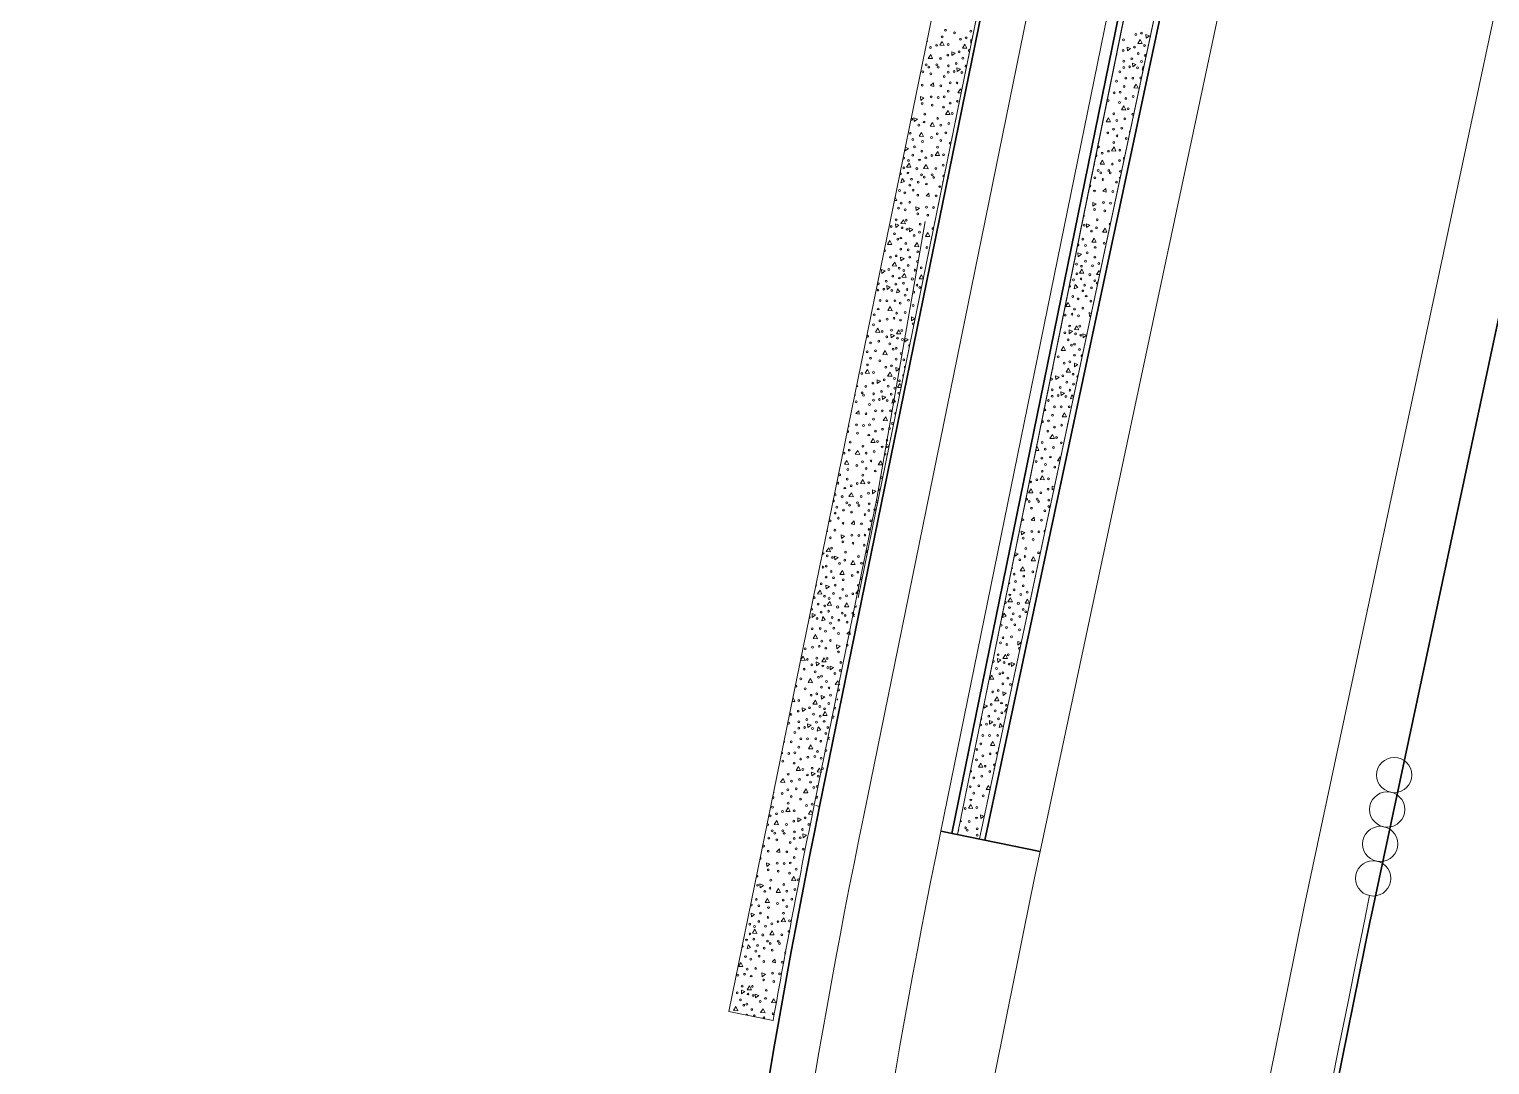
# Model space of a CAD drawing. Extents: x 2536801 to 2538856, y 7112140 to 7131569.
# Drawn here: x 2538208.4 to 2538468.1, y 7130011.7 to 7130195.8 of the extents above; entities that cross this region are included whole.
import ezdxf

# ---------------------------------------------------------------- set-up
doc = ezdxf.new("R2010")
doc.units = 0
doc.header["$LTSCALE"] = 100
doc.header["$MEASUREMENT"] = 0
for name, color, linetype, lineweight in [('D_BOC_RMP', 1, 'Continuous', 13), ('D_CTB_1', 2, 'Continuous', 0), ('D_EOS_ML', 7, 'Continuous', 30), ('D_EOS_RMP', 1, 'Continuous', 30), ('D_EOT_ML', 7, 'Continuous', 13), ('D_EOT_RMP', 1, 'Continuous', 13), ('D_FOC_RMP', 1, 'Continuous', 30), ('D_MBGF', 20, 'Continuous', 0), ('D_RIPRAP_1', 7, 'Continuous', 0)]:
    doc.layers.add(name, color=color, linetype=linetype, lineweight=lineweight)
doc.linetypes.add('mbgf', pattern='A,1,-0.5,[46,dgnlstyle-BGELINES.shx,S=0.008,R=0,X=0,Y=0],-0.5,1', length=3)

msp = doc.modelspace()

# ---------------------------------------------------------------- linework, layer by layer
at = {"layer": 'D_BOC_RMP', "lineweight": 0}
for p, q in [((2538355.85, 7130094.73), (2538410.68, 7130363.52)), ((2538348.97, 7130057.69), (2538348.32, 7130057.82))]:
    msp.add_line(p, q, dxfattribs=at)
at = {"layer": 'D_CTB_1', "linetype": 'Continuous', "lineweight": 0, "ltscale": 0.025}
for p, q in [((2538377.38, 7130051.89), (2538450.27, 7130394.18)), ((2538373.46, 7130052.69), (2538432.74, 7130343.24)), ((2538347.99, 7130057.89), (2538355.52, 7130094.8)), ((2538446.77, 7130041.82), (2538445.97, 7130037.9))]:
    msp.add_line(p, q, dxfattribs=at)
at = {"layer": 'D_CTB_1', "linetype": 'Continuous', "lineweight": 13}
for centre in [(2538451.14, 7130063.25), (2538449.89, 7130057.13), (2538448.65, 7130051.01), (2538447.4, 7130044.88)]:
    msp.add_circle(centre, 3.13, dxfattribs=at)
at = {"layer": 'D_CTB_1', "linetype": 'Continuous', "lineweight": 0, "ltscale": 0.025, "extrusion": (0, 0, -1)}
msp.add_arc((-2549729.58, 7127736.07), 11516, 6.670132, 11.529987, dxfattribs=at)
at = {"layer": 'D_EOS_ML'}
for p, q in [((2538378.36, 7130051.69), (2538451.27, 7130394.06)), ((2538446.93, 7130037.6), (2538519.84, 7130379.98))]:
    msp.add_line(p, q, dxfattribs=at)
at = {"layer": 'D_EOS_ML', "extrusion": (0, 0, -1)}
msp.add_arc((-2549729.58, 7127736.07), 11515, 1.824925, 11.529987, dxfattribs=at)
at = {"layer": 'D_EOS_RMP'}
for p, q in [((2538372.49, 7130052.89), (2538431.76, 7130343.44)), ((2538388.16, 7130049.69), (2538370.53, 7130053.29))]:
    msp.add_line(p, q, dxfattribs=at)
for start, end in [(168.47022, 173.79865), (168.47001, 168.47022)]:
    msp.add_arc((2539826.54, 7129756.27), 1508, start, end, dxfattribs=at)
at = {"layer": 'D_EOT_ML'}
for p, q in [((2538388.16, 7130049.69), (2538461.05, 7130391.98)), ((2538435.19, 7130040.1), (2538508.08, 7130382.38))]:
    msp.add_line(p, q, dxfattribs=at)
at = {"layer": 'D_EOT_ML', "extrusion": (0, 0, -1)}
for radius, start in [(11575, 10.010612), (11527, 1.824925)]:
    msp.add_arc((-2549729.58, 7127736.07), radius, start, 11.529987, dxfattribs=at)
at = {"layer": 'D_EOT_RMP'}
for p, q in [((2538356.81, 7130056.09), (2538419.17, 7130361.79)), ((2538370.53, 7130053.29), (2538429.8, 7130343.84))]:
    msp.add_line(p, q, dxfattribs=at)
for radius in [1500, 1486]:
    msp.add_arc((2539826.54, 7129756.27), radius, 168.47001, 173.79865, dxfattribs=at)
at = {"layer": 'D_FOC_RMP'}
msp.add_line((2538348.97, 7130057.69), (2538411.33, 7130363.39), dxfattribs=at)
at = {"layer": 'D_MBGF', "linetype": 'mbgf', "lineweight": 13, "ltscale": 0.025}
for p, q in [((2538359.12, 7130112.44), (2538367.76, 7130161.68)), ((2538355.52, 7130094.8), (2538359.12, 7130112.44))]:
    msp.add_line(p, q, dxfattribs=at)
at = {"layer": 'D_RIPRAP_1', "color": 7, "linetype": 'Continuous', "lineweight": 0}
for p, q in [((2538368.71, 7130185.81), (2538369.23, 7130186.31)), ((2538369.29, 7130185.68), (2538368.71, 7130185.81)), ((2538369.23, 7130186.31), (2538369.29, 7130185.68)), ((2538367.9, 7130166.23), (2538368.42, 7130166.72)), ((2538368.48, 7130166.1), (2538367.9, 7130166.23)), ((2538368.42, 7130166.72), (2538368.48, 7130166.1)), ((2538399.33, 7130167.02), (2538399.84, 7130167.52)), ((2538399.91, 7130166.89), (2538399.33, 7130167.02)), ((2538399.84, 7130167.52), (2538399.91, 7130166.89)), ((2538355.43, 7130127.51), (2538355.94, 7130128)), ((2538356.01, 7130127.38), (2538355.43, 7130127.51)), ((2538355.94, 7130128), (2538356.01, 7130127.38)), ((2538386.61, 7130108.59), (2538387.12, 7130109.09)), ((2538387.19, 7130108.46), (2538386.61, 7130108.59)), ((2538387.12, 7130109.09), (2538387.19, 7130108.46)), ((2538354.61, 7130107.92), (2538355.13, 7130108.42)), ((2538355.19, 7130107.79), (2538354.61, 7130107.92)), ((2538355.13, 7130108.42), (2538355.19, 7130107.79)), ((2538353.8, 7130088.34), (2538354.32, 7130088.83)), ((2538354.38, 7130088.21), (2538353.8, 7130088.34)), ((2538354.32, 7130088.83), (2538354.38, 7130088.21)), ((2538342.72, 7130069.07), (2538342.62, 7130069.09)), ((2538342.69, 7130069.41), (2538342.72, 7130069.07)), ((2538341.33, 7130049.62), (2538341.85, 7130050.11)), ((2538341.91, 7130049.49), (2538341.33, 7130049.62)), ((2538341.85, 7130050.11), (2538341.91, 7130049.49)), ((2538340.52, 7130030.03), (2538341.03, 7130030.53)), ((2538341.1, 7130029.9), (2538340.52, 7130030.03)), ((2538341.03, 7130030.53), (2538341.1, 7130029.9))]:
    msp.add_line(p, q, dxfattribs=at)
at = {"layer": 'D_RIPRAP_1', "color": 7, "lineweight": 0, "flags": 128}
for points in [[(2538432.74, 7130343.24), (2538373.46, 7130052.69), (2538377.38, 7130051.89), (2538450.27, 7130394.18), (2538442.48, 7130395.76)], [(2538355.85, 7130094.73), (2538410.68, 7130363.52), (2538405.13, 7130364.65), (2538405.13, 7130364.65), (2538400.26, 7130340.82), (2538380.28, 7130242.84), (2538379.62, 7130242.97), (2538378.16, 7130243.27), (2538332.85, 7130021.2), (2538340.69, 7130019.6)]]:
    msp.add_lwpolyline(points, dxfattribs=at)
at = {"layer": 'D_RIPRAP_1', "color": 7, "linetype": 'Continuous', "lineweight": 0, "flags": 128}
for points in [[(2538407.04, 7130194.23), (2538407, 7130194.9), (2538407.62, 7130194.66)], [(2538371.12, 7130192.95), (2538370.34, 7130192.98), (2538370.78, 7130193.67)], [(2538372.5, 7130191.15), (2538372.46, 7130191.82), (2538373.08, 7130191.58)], [(2538375.13, 7130192.44), (2538374.35, 7130192.47), (2538374.79, 7130193.17)], [(2538403.69, 7130191.98), (2538403.65, 7130192.65), (2538404.26, 7130192.42)], [(2538406.31, 7130193.3), (2538405.53, 7130193.32), (2538405.96, 7130194.02)], [(2538369.06, 7130190.62), (2538368.29, 7130190.65), (2538368.73, 7130191.34)], [(2538404.65, 7130189.15), (2538404.6, 7130189.82), (2538405.22, 7130189.58)], [(2538373.43, 7130188.31), (2538373.39, 7130188.98), (2538374.01, 7130188.73)], [(2538366.94, 7130183.19), (2538366.9, 7130183.86), (2538367.52, 7130183.61)], [(2538405.59, 7130185.37), (2538404.82, 7130185.39), (2538405.25, 7130186.09)], [(2538372.14, 7130180.66), (2538371.36, 7130180.69), (2538371.8, 7130181.39)], [(2538403.43, 7130181.49), (2538402.65, 7130181.52), (2538403.08, 7130182.22)], [(2538365.77, 7130179.41), (2538365.73, 7130180.08), (2538366.35, 7130179.84)], [(2538369.38, 7130178.55), (2538368.61, 7130178.58), (2538369.05, 7130179.27)], [(2538400.7, 7130179.35), (2538399.92, 7130179.38), (2538400.35, 7130180.07)], [(2538367.45, 7130176.77), (2538366.68, 7130176.8), (2538367.11, 7130177.5)], [(2538370.3, 7130173.36), (2538369.53, 7130173.39), (2538369.97, 7130174.09)], [(2538401.67, 7130174.17), (2538400.89, 7130174.2), (2538401.32, 7130174.9)], [(2538365.2, 7130171.3), (2538364.43, 7130171.33), (2538364.87, 7130172.02)], [(2538368.25, 7130171.03), (2538367.47, 7130171.07), (2538367.91, 7130171.76)], [(2538399.64, 7130171.83), (2538398.86, 7130171.85), (2538399.29, 7130172.55)], [(2538364.07, 7130168.76), (2538363.44, 7130168.55), (2538363.64, 7130169.3)], [(2538366.13, 7130163.6), (2538366.09, 7130164.27), (2538366.71, 7130164.03)], [(2538397.58, 7130164.37), (2538397.54, 7130165.04), (2538398.16, 7130164.81)], [(2538362.5, 7130160.57), (2538362.46, 7130161.24), (2538363.08, 7130161)], [(2538364.22, 7130161.25), (2538363.44, 7130161.28), (2538363.88, 7130161.97)], [(2538364.96, 7130159.83), (2538364.92, 7130160.5), (2538365.54, 7130160.25)], [(2538396.45, 7130160.59), (2538396.41, 7130161.26), (2538397.03, 7130161.02)], [(2538400.07, 7130159.76), (2538399.29, 7130159.78), (2538399.73, 7130160.48)], [(2538361.8, 7130157.56), (2538361.02, 7130157.59), (2538361.46, 7130158.28)], [(2538366.64, 7130157.18), (2538365.86, 7130157.22), (2538366.3, 7130157.91)], [(2538368.57, 7130158.96), (2538367.79, 7130158.99), (2538368.23, 7130159.69)], [(2538398.16, 7130157.96), (2538397.38, 7130157.99), (2538397.81, 7130158.69)], [(2538363.4, 7130154.64), (2538363.37, 7130155.31), (2538363.98, 7130155.07)], [(2538394.94, 7130155.39), (2538394.9, 7130156.06), (2538395.52, 7130155.82)], [(2538360.03, 7130152.43), (2538359.99, 7130153.1), (2538360.61, 7130152.86)], [(2538362.66, 7130153.72), (2538361.88, 7130153.75), (2538362.32, 7130154.45)], [(2538395.96, 7130152.47), (2538395.18, 7130152.49), (2538395.62, 7130153.19)], [(2538360.96, 7130149.59), (2538360.92, 7130150.26), (2538361.54, 7130150.01)], [(2538364.39, 7130151.71), (2538363.61, 7130151.74), (2538364.05, 7130152.44)], [(2538394.86, 7130149.92), (2538394.22, 7130149.71), (2538394.42, 7130150.46)], [(2538363.26, 7130149.18), (2538362.63, 7130148.97), (2538362.83, 7130149.71)], [(2538361.87, 7130145.8), (2538361.09, 7130145.83), (2538361.53, 7130146.52)], [(2538393.5, 7130146.53), (2538392.72, 7130146.56), (2538393.15, 7130147.25)], [(2538359.66, 7130141.94), (2538358.89, 7130141.97), (2538359.33, 7130142.67)], [(2538363.41, 7130141.66), (2538362.63, 7130141.7), (2538363.07, 7130142.39)], [(2538365.31, 7130144.02), (2538365.28, 7130144.69), (2538365.9, 7130144.44)], [(2538393.36, 7130141.71), (2538393.32, 7130142.38), (2538393.93, 7130142.15)], [(2538395.07, 7130142.41), (2538394.3, 7130142.44), (2538394.73, 7130143.13)], [(2538361.68, 7130140.98), (2538361.65, 7130141.65), (2538362.26, 7130141.41)], [(2538364.14, 7130140.24), (2538364.11, 7130140.91), (2538364.72, 7130140.67)], [(2538395.82, 7130141), (2538395.78, 7130141.67), (2538396.4, 7130141.43)], [(2538360.98, 7130137.97), (2538360.21, 7130138), (2538360.64, 7130138.7)], [(2538392.69, 7130138.7), (2538391.91, 7130138.72), (2538392.34, 7130139.42)], [(2538357.83, 7130134.64), (2538357.05, 7130134.67), (2538357.49, 7130135.37)], [(2538361.85, 7130134.14), (2538361.07, 7130134.17), (2538361.51, 7130134.86)], [(2538362.59, 7130135.06), (2538362.55, 7130135.73), (2538363.17, 7130135.49)], [(2538393.59, 7130134.87), (2538392.81, 7130134.89), (2538393.24, 7130135.59)], [(2538394.32, 7130135.8), (2538394.28, 7130136.47), (2538394.9, 7130136.23)], [(2538359.21, 7130132.84), (2538359.18, 7130133.51), (2538359.79, 7130133.27)], [(2538390.97, 7130133.55), (2538390.92, 7130134.22), (2538391.54, 7130133.98)], [(2538360.14, 7130130), (2538360.11, 7130130.67), (2538360.72, 7130130.43)], [(2538362.45, 7130129.59), (2538361.81, 7130129.38), (2538362.02, 7130130.13)], [(2538391.92, 7130130.72), (2538391.88, 7130131.39), (2538392.5, 7130131.15)], [(2538361.06, 7130126.21), (2538360.28, 7130126.25), (2538360.72, 7130126.94)], [(2538392.87, 7130126.94), (2538392.09, 7130126.96), (2538392.53, 7130127.66)], [(2538358.85, 7130122.36), (2538358.07, 7130122.39), (2538358.51, 7130123.08)], [(2538390.71, 7130123.06), (2538389.93, 7130123.09), (2538390.36, 7130123.79)], [(2538354.17, 7130118.46), (2538353.39, 7130118.5), (2538353.83, 7130119.19)], [(2538356.1, 7130120.24), (2538355.32, 7130120.27), (2538355.76, 7130120.97)], [(2538360.17, 7130118.39), (2538359.39, 7130118.42), (2538359.83, 7130119.11)], [(2538388.94, 7130115.74), (2538388.17, 7130115.77), (2538388.6, 7130116.47)], [(2538357.02, 7130115.05), (2538356.24, 7130115.09), (2538356.68, 7130115.78)], [(2538358.4, 7130113.26), (2538358.36, 7130113.93), (2538358.98, 7130113.69)], [(2538386.91, 7130113.4), (2538386.14, 7130113.42), (2538386.57, 7130114.12)], [(2538354.97, 7130112.73), (2538354.19, 7130112.76), (2538354.63, 7130113.45)], [(2538352.84, 7130105.3), (2538352.81, 7130105.97), (2538353.42, 7130105.72)], [(2538384.86, 7130105.94), (2538384.82, 7130106.61), (2538385.44, 7130106.38)], [(2538350.93, 7130102.94), (2538350.16, 7130102.98), (2538350.6, 7130103.67)], [(2538351.67, 7130101.52), (2538351.63, 7130102.19), (2538352.25, 7130101.95)], [(2538355.29, 7130100.66), (2538354.51, 7130100.69), (2538354.95, 7130101.38)], [(2538387.35, 7130101.33), (2538386.57, 7130101.35), (2538387, 7130102.05)], [(2538353.35, 7130098.88), (2538352.58, 7130098.91), (2538353.02, 7130099.61)], [(2538385.44, 7130099.53), (2538384.66, 7130099.56), (2538385.09, 7130100.26)], [(2538349.37, 7130095.42), (2538348.6, 7130095.45), (2538349.04, 7130096.14)], [(2538350.12, 7130096.34), (2538350.08, 7130097.01), (2538350.7, 7130096.77)], [(2538351.11, 7130093.41), (2538350.33, 7130093.44), (2538350.77, 7130094.13)], [(2538354.15, 7130093.14), (2538353.38, 7130093.18), (2538353.82, 7130093.87)], [(2538383.24, 7130094.04), (2538382.46, 7130094.06), (2538382.89, 7130094.76)], [(2538386.29, 7130093.8), (2538385.51, 7130093.83), (2538385.94, 7130094.53)], [(2538347.67, 7130091.28), (2538347.63, 7130091.95), (2538348.25, 7130091.71)], [(2538349.98, 7130090.87), (2538349.34, 7130090.66), (2538349.55, 7130091.41)], [(2538382.13, 7130091.49), (2538381.5, 7130091.27), (2538381.7, 7130092.03)], [(2538348.58, 7130087.49), (2538347.81, 7130087.53), (2538348.24, 7130088.22)], [(2538352.03, 7130085.71), (2538351.99, 7130086.38), (2538352.61, 7130086.14)], [(2538384.24, 7130086.35), (2538384.19, 7130087.02), (2538384.81, 7130086.79)], [(2538346.38, 7130083.64), (2538345.6, 7130083.67), (2538346.04, 7130084.36)], [(2538348.4, 7130082.68), (2538348.36, 7130083.35), (2538348.98, 7130083.11)], [(2538350.12, 7130083.36), (2538349.34, 7130083.39), (2538349.78, 7130084.08)], [(2538350.86, 7130081.94), (2538350.82, 7130082.61), (2538351.44, 7130082.36)], [(2538380.64, 7130083.28), (2538380.59, 7130083.95), (2538381.21, 7130083.72)], [(2538382.35, 7130083.98), (2538381.57, 7130084), (2538382.01, 7130084.7)], [(2538383.1, 7130082.57), (2538383.06, 7130083.24), (2538383.68, 7130083)], [(2538347.7, 7130079.67), (2538346.92, 7130079.7), (2538347.36, 7130080.39)], [(2538352.54, 7130079.29), (2538351.76, 7130079.33), (2538352.2, 7130080.02)], [(2538379.96, 7130080.27), (2538379.19, 7130080.29), (2538379.62, 7130080.99)], [(2538349.3, 7130076.75), (2538349.27, 7130077.42), (2538349.88, 7130077.18)], [(2538381.6, 7130077.37), (2538381.55, 7130078.04), (2538382.17, 7130077.8)], [(2538345.93, 7130074.54), (2538345.89, 7130075.21), (2538346.51, 7130074.97)], [(2538348.56, 7130075.83), (2538347.78, 7130075.86), (2538348.22, 7130076.56)], [(2538378.24, 7130075.12), (2538378.2, 7130075.79), (2538378.82, 7130075.55)], [(2538380.86, 7130076.44), (2538380.09, 7130076.46), (2538380.52, 7130077.16)], [(2538346.86, 7130071.69), (2538346.82, 7130072.37), (2538347.44, 7130072.12)], [(2538350.29, 7130073.82), (2538349.52, 7130073.85), (2538349.95, 7130074.55)], [(2538379.2, 7130072.29), (2538379.16, 7130072.96), (2538379.78, 7130072.72)], [(2538381.51, 7130071.9), (2538380.88, 7130071.68), (2538381.07, 7130072.43)], [(2538349.16, 7130071.29), (2538348.53, 7130071.08), (2538348.73, 7130071.82)], [(2538347.77, 7130067.91), (2538346.99, 7130067.94), (2538347.43, 7130068.63)], [(2538380.15, 7130068.51), (2538379.37, 7130068.53), (2538379.8, 7130069.23)], [(2538345.57, 7130064.05), (2538344.79, 7130064.08), (2538345.23, 7130064.78)], [(2538349.31, 7130063.77), (2538348.53, 7130063.8), (2538348.97, 7130064.5)], [(2538377.98, 7130064.63), (2538377.2, 7130064.66), (2538377.64, 7130065.35)], [(2538342.81, 7130061.94), (2538342.04, 7130061.97), (2538342.48, 7130062.66)], [(2538347.59, 7130063.09), (2538347.55, 7130063.76), (2538348.17, 7130063.52)], [(2538346.88, 7130060.08), (2538346.11, 7130060.11), (2538346.55, 7130060.81)], [(2538343.73, 7130056.75), (2538342.96, 7130056.78), (2538343.4, 7130057.48)], [(2538376.22, 7130057.31), (2538375.44, 7130057.34), (2538375.87, 7130058.04)], [(2538341.68, 7130054.42), (2538340.9, 7130054.46), (2538341.34, 7130055.15)], [(2538345.11, 7130054.95), (2538345.08, 7130055.62), (2538345.69, 7130055.38)], [(2538377.62, 7130055.53), (2538377.58, 7130056.2), (2538378.19, 7130055.96)], [(2538346.05, 7130052.11), (2538346.01, 7130052.78), (2538346.63, 7130052.54)], [(2538339.56, 7130046.99), (2538339.52, 7130047.66), (2538340.14, 7130047.42)], [(2538338.39, 7130043.22), (2538338.35, 7130043.89), (2538338.97, 7130043.64)], [(2538344.75, 7130044.47), (2538343.98, 7130044.5), (2538344.41, 7130045.19)], [(2538340.07, 7130040.57), (2538339.29, 7130040.61), (2538339.73, 7130041.3)], [(2538342, 7130042.35), (2538341.22, 7130042.38), (2538341.66, 7130043.08)], [(2538336.83, 7130038.03), (2538336.8, 7130038.7), (2538337.41, 7130038.46)], [(2538337.82, 7130035.1), (2538337.04, 7130035.13), (2538337.48, 7130035.83)], [(2538342.92, 7130037.16), (2538342.14, 7130037.2), (2538342.58, 7130037.89)], [(2538340.87, 7130034.84), (2538340.09, 7130034.87), (2538340.53, 7130035.56)], [(2538336.69, 7130032.57), (2538336.06, 7130032.36), (2538336.26, 7130033.1)], [(2538335.3, 7130029.19), (2538334.52, 7130029.22), (2538334.96, 7130029.91)], [(2538338.74, 7130027.41), (2538338.71, 7130028.08), (2538339.32, 7130027.83)], [(2538336.84, 7130025.05), (2538336.06, 7130025.08), (2538336.5, 7130025.78)], [(2538335.11, 7130024.37), (2538335.08, 7130025.04), (2538335.69, 7130024.8)], [(2538337.57, 7130023.63), (2538337.54, 7130024.3), (2538338.15, 7130024.06)], [(2538341.19, 7130022.77), (2538340.41, 7130022.8), (2538340.85, 7130023.49)], [(2538334.41, 7130021.36), (2538333.63, 7130021.39), (2538334.07, 7130022.09)], [(2538339.26, 7130020.99), (2538338.48, 7130021.02), (2538338.92, 7130021.72)]]:
    msp.add_lwpolyline(points, close=True, dxfattribs=at)
for points in [[(2538375.98, 7130193.44), (2538375.87, 7130193.36), (2538375.84, 7130194.03), (2538376.08, 7130193.94)], [(2538402.26, 7130193.83), (2538402.29, 7130193.76), (2538402.24, 7130193.77)], [(2538406.5, 7130188.6), (2538406.32, 7130188.54), (2538406.52, 7130189.29), (2538406.62, 7130189.18)], [(2538374.16, 7130184.53), (2538373.56, 7130184.55), (2538374, 7130185.24), (2538374.22, 7130184.78)], [(2538404.14, 7130177.56), (2538404.01, 7130177.56), (2538404.22, 7130177.9)], [(2538364.21, 7130174.89), (2538364.8, 7130174.66), (2538364.21, 7130174.23), (2538364.18, 7130174.78)], [(2538371.65, 7130172.21), (2538371.65, 7130172.23), (2538371.66, 7130172.23)], [(2538403.06, 7130172.47), (2538403.02, 7130173.06), (2538403.17, 7130173)], [(2538362.39, 7130166), (2538362.68, 7130165.38), (2538362.27, 7130165.4)], [(2538398.75, 7130152.24), (2538398.23, 7130152.26), (2538398.67, 7130152.96), (2538398.83, 7130152.61)], [(2538367.42, 7130151.45), (2538366.66, 7130151.48), (2538367.1, 7130152.17), (2538367.42, 7130151.48)], [(2538397.2, 7130144.96), (2538396.96, 7130144.78), (2538396.92, 7130145.45), (2538397.28, 7130145.31)], [(2538355.6, 7130132.7), (2538355.78, 7130132.31), (2538355.52, 7130132.32)], [(2538363.47, 7130132.13), (2538362.8, 7130132.16), (2538363.24, 7130132.85), (2538363.51, 7130132.28)], [(2538394.63, 7130132.9), (2538394.56, 7130132.9), (2538394.67, 7130133.08)], [(2538394.08, 7130130.28), (2538393.6, 7130130.11), (2538393.8, 7130130.86), (2538394.12, 7130130.47)], [(2538354.1, 7130125.36), (2538354.24, 7130125.31), (2538354.07, 7130125.18)], [(2538361.36, 7130121.76), (2538360.87, 7130121.4), (2538360.83, 7130122.07), (2538361.38, 7130121.86)], [(2538387.48, 7130121.41), (2538387.63, 7130121.64), (2538387.97, 7130120.92), (2538387.39, 7130120.94)], [(2538391.7, 7130119.12), (2538391.28, 7130119.13), (2538391.72, 7130119.83), (2538391.81, 7130119.63)], [(2538390.65, 7130114.19), (2538390.34, 7130113.96), (2538390.3, 7130114.63), (2538390.71, 7130114.47)], [(2538351.68, 7130113.5), (2538351.92, 7130112.99), (2538351.58, 7130113)], [(2538357.49, 7130102.79), (2538357.26, 7130102.8), (2538357.6, 7130103.34)], [(2538349.5, 7130102.81), (2538349.79, 7130102.69), (2538349.42, 7130102.42)], [(2538383.69, 7130102.82), (2538384.3, 7130102.59), (2538383.73, 7130102.16), (2538383.69, 7130102.79)], [(2538356, 7130095.48), (2538355.43, 7130095.5), (2538355.87, 7130096.2), (2538356.06, 7130095.78)], [(2538382.6, 7130097.47), (2538382.8, 7130097.39), (2538382.55, 7130097.2)], [(2538380.71, 7130088.22), (2538380.77, 7130088.1), (2538380.69, 7130088.1)], [(2538344.24, 7130077), (2538344.55, 7130076.33), (2538344.11, 7130076.35)], [(2538382.19, 7130074.46), (2538381.84, 7130074.47), (2538382.27, 7130075.17), (2538382.32, 7130075.07)], [(2538379.98, 7130064.11), (2538379.97, 7130064.36), (2538380.03, 7130064.34)], [(2538340.83, 7130060.28), (2538340.88, 7130060.16), (2538340.8, 7130060.16)], [(2538379.25, 7130060.68), (2538378.56, 7130060.7), (2538378.99, 7130061.4), (2538379.28, 7130060.8)], [(2538347.66, 7130056.25), (2538346.97, 7130056.28), (2538347.41, 7130056.97), (2538347.68, 7130056.38)], [(2538374.01, 7130055.35), (2538374.19, 7130054.97), (2538373.93, 7130054.97)], [(2538337.64, 7130044.66), (2538337.65, 7130044.64), (2538337.64, 7130044.64)]]:
    msp.add_lwpolyline(points, dxfattribs=at)
at = {"layer": 'D_RIPRAP_1', "color": 7, "linetype": 'Continuous', "lineweight": 0}
for centre, radius in [((2538370.76, 7130194.46), 0.163), ((2538371.33, 7130195.65), 0.163), ((2538372.97, 7130195.19), 0.163), ((2538374.03, 7130194.04), 0.163), ((2538375.03, 7130194.29), 0.163), ((2538375.86, 7130195.48), 0.163), ((2538405.19, 7130194.89), 0.163), ((2538406.19, 7130195.15), 0.163), ((2538368.67, 7130192.58), 0.163), ((2538369.77, 7130192.97), 0.163), ((2538371.83, 7130193.12), 0.163), ((2538373.76, 7130191.83), 0.163), ((2538402.94, 7130192.07), 0.163), ((2538403, 7130193.95), 0.163), ((2538404.94, 7130192.67), 0.163), ((2538405.64, 7130191.53), 0.163), ((2538406.76, 7130192.92), 0.163), ((2538367.92, 7130189.52), 0.163), ((2538368.4, 7130189.11), 0.163), ((2538369.8, 7130189.52), 0.163), ((2538370.06, 7130189.08), 0.163), ((2538370.45, 7130190.65), 0.163), ((2538371.75, 7130191.24), 0.163), ((2538371.86, 7130189.34), 0.163), ((2538373.28, 7130189.75), 0.163), ((2538374.45, 7130190.68), 0.163), ((2538403.05, 7130189.02), 0.163), ((2538403.07, 7130190.16), 0.163), ((2538404.1, 7130189.16), 0.163), ((2538404.49, 7130190.6), 0.163), ((2538405.5, 7130188.98), 0.163), ((2538406.21, 7130190.11), 0.163), ((2538406.83, 7130191.19), 0.163), ((2538367.32, 7130188.25), 0.163), ((2538368.76, 7130187.9), 0.163), ((2538371.14, 7130187.44), 0.163), ((2538371.83, 7130188.19), 0.163), ((2538372.19, 7130186.32), 0.163), ((2538372.88, 7130188.32), 0.163), ((2538373.4, 7130186.29), 0.163), ((2538374.28, 7130188.13), 0.163), ((2538401.75, 7130186.59), 0.163), ((2538402.36, 7130188.26), 0.163), ((2538403.43, 7130187.16), 0.163), ((2538404.64, 7130187.13), 0.163), ((2538367.23, 7130185.89), 0.163), ((2538368.8, 7130183.8), 0.163), ((2538370.05, 7130183.71), 0.163), ((2538370.51, 7130185.78), 0.163), ((2538371.14, 7130183.81), 0.163), ((2538371.85, 7130184.82), 0.163), ((2538401.32, 7130184.52), 0.163), ((2538402.4, 7130184.63), 0.163), ((2538403.1, 7130185.64), 0.163), ((2538404.73, 7130183.87), 0.163), ((2538367.22, 7130182.61), 0.163), ((2538369, 7130182.34), 0.163), ((2538371.02, 7130182), 0.163), ((2538372.17, 7130182.71), 0.163), ((2538373.46, 7130183.02), 0.163), ((2538400.28, 7130183.14), 0.163), ((2538402.3, 7130182.82), 0.163), ((2538403.44, 7130183.54), 0.163), ((2538403.84, 7130181.67), 0.163), ((2538366.61, 7130178.77), 0.163), ((2538367.54, 7130179.34), 0.163), ((2538367.68, 7130180.76), 0.163), ((2538369.96, 7130179.99), 0.163), ((2538370.52, 7130178.78), 0.163), ((2538371.96, 7130179.09), 0.163), ((2538372.55, 7130180.84), 0.163), ((2538401.26, 7130180.8), 0.163), ((2538401.83, 7130179.6), 0.163), ((2538403.26, 7130179.92), 0.163), ((2538365.1, 7130177.34), 0.163), ((2538365.55, 7130176.22), 0.163), ((2538367.27, 7130175.87), 0.163), ((2538368.87, 7130176.6), 0.163), ((2538369.89, 7130177.23), 0.163), ((2538370.51, 7130176.06), 0.163), ((2538371.4, 7130177.4), 0.163), ((2538400.2, 7130177.4), 0.163), ((2538401.22, 7130178.04), 0.163), ((2538401.85, 7130176.88), 0.163), ((2538402.72, 7130178.22), 0.163), ((2538403.5, 7130176.43), 0.163), ((2538365.52, 7130173.44), 0.163), ((2538365.82, 7130174.92), 0.163), ((2538367.17, 7130174.15), 0.163), ((2538368.95, 7130173.38), 0.163), ((2538369.94, 7130174.87), 0.163), ((2538371.01, 7130173.53), 0.163), ((2538372.16, 7130175.6), 0.163), ((2538399.22, 7130173.78), 0.163), ((2538400.32, 7130174.18), 0.163), ((2538401.29, 7130175.68), 0.163), ((2538402.37, 7130174.35), 0.163), ((2538363.97, 7130171.2), 0.163), ((2538364.77, 7130172.52), 0.163), ((2538366.26, 7130171.03), 0.199), ((2538366.74, 7130172.59), 0.163), ((2538367.86, 7130173), 0.163), ((2538369.64, 7130171.06), 0.163), ((2538370.94, 7130171.66), 0.163), ((2538398.5, 7130170.72), 0.163), ((2538400.38, 7130170.74), 0.163), ((2538401.02, 7130171.87), 0.163), ((2538402.31, 7130172.48), 0.163), ((2538364.68, 7130170.28), 0.163), ((2538365, 7130168.14), 0.163), ((2538365.32, 7130169.16), 0.163), ((2538366.51, 7130168.66), 0.163), ((2538367.11, 7130169.94), 0.163), ((2538367.58, 7130169.53), 0.163), ((2538367.95, 7130168.32), 0.163), ((2538368.99, 7130169.94), 0.163), ((2538369.25, 7130169.5), 0.163), ((2538397.92, 7130169.44), 0.163), ((2538398.98, 7130170.32), 0.163), ((2538399.36, 7130169.11), 0.163), ((2538400.65, 7130170.3), 0.163), ((2538401.74, 7130168.67), 0.163), ((2538402.45, 7130170.57), 0.163), ((2538363.18, 7130167.17), 0.163), ((2538364.12, 7130166.73), 0.163), ((2538365.59, 7130167.23), 0.163), ((2538366.41, 7130166.31), 0.163), ((2538369.69, 7130166.2), 0.163), ((2538370.32, 7130167.85), 0.163), ((2538397.84, 7130167.08), 0.163), ((2538401.12, 7130167), 0.163), ((2538363.02, 7130164.03), 0.163), ((2538363.48, 7130164.93), 0.163), ((2538364.17, 7130163.72), 0.163), ((2538364.98, 7130165.07), 0.163), ((2538366.41, 7130163.03), 0.163), ((2538367.99, 7130164.21), 0.163), ((2538369.24, 7130164.12), 0.163), ((2538397.87, 7130163.8), 0.163), ((2538399.44, 7130165.01), 0.163), ((2538399.66, 7130163.55), 0.163), ((2538400.69, 7130164.92), 0.163), ((2538361.71, 7130160.74), 0.163), ((2538362.57, 7130161.93), 0.163), ((2538363.63, 7130160.53), 0.163), ((2538364.39, 7130161.88), 0.163), ((2538366.87, 7130161.17), 0.163), ((2538368.19, 7130162.76), 0.163), ((2538396.01, 7130161.01), 0.163), ((2538398.22, 7130160.53), 0.163), ((2538398.35, 7130161.95), 0.163), ((2538362.26, 7130159.48), 0.163), ((2538362.86, 7130158.52), 0.163), ((2538363.42, 7130158.72), 0.163), ((2538364.29, 7130157.76), 0.163), ((2538364.52, 7130160.26), 0.163), ((2538365.79, 7130159.19), 0.163), ((2538366.72, 7130159.75), 0.163), ((2538395.8, 7130158.51), 0.163), ((2538397.29, 7130159.96), 0.163), ((2538399.58, 7130157.81), 0.163), ((2538361.55, 7130155.32), 0.163), ((2538362.56, 7130155.57), 0.163), ((2538363.39, 7130156.76), 0.163), ((2538364.74, 7130156.63), 0.163), ((2538365.01, 7130155.33), 0.163), ((2538366.45, 7130156.29), 0.163), ((2538368.06, 7130157.02), 0.163), ((2538396.26, 7130157.39), 0.163), ((2538396.54, 7130156.09), 0.163), ((2538397.9, 7130155.34), 0.163), ((2538397.98, 7130157.06), 0.163), ((2538361.29, 7130153.11), 0.163), ((2538363.11, 7130153.34), 0.163), ((2538363.96, 7130152.93), 0.163), ((2538364.71, 7130153.85), 0.163), ((2538365.93, 7130153), 0.163), ((2538366.36, 7130154.56), 0.163), ((2538367.05, 7130153.41), 0.163), ((2538394.66, 7130154.08), 0.163), ((2538395.52, 7130153.69), 0.163), ((2538396.26, 7130154.61), 0.163), ((2538397.48, 7130153.78), 0.163), ((2538398.6, 7130154.19), 0.163), ((2538360.81, 7130151.03), 0.163), ((2538361.97, 7130151.96), 0.163), ((2538362.53, 7130150.54), 0.163), ((2538363.16, 7130151.61), 0.163), ((2538363.87, 7130150.69), 0.163), ((2538365.45, 7130151.45), 0.199), ((2538366.29, 7130150.35), 0.163), ((2538366.77, 7130149.94), 0.163), ((2538394.11, 7130151.28), 0.163), ((2538394.73, 7130152.36), 0.163), ((2538395.45, 7130151.44), 0.163), ((2538396.1, 7130150.34), 0.163), ((2538397.02, 7130152.21), 0.199), ((2538397.88, 7130151.13), 0.163), ((2538359.35, 7130149.47), 0.163), ((2538359.72, 7130147.6), 0.163), ((2538360.41, 7130149.6), 0.163), ((2538360.93, 7130147.57), 0.163), ((2538361.8, 7130149.41), 0.163), ((2538362.37, 7130147.58), 0.163), ((2538364.19, 7130148.55), 0.163), ((2538364.51, 7130149.58), 0.163), ((2538364.77, 7130147.65), 0.163), ((2538365.7, 7130149.08), 0.163), ((2538393.98, 7130148.32), 0.163), ((2538394.92, 7130147.89), 0.163), ((2538395.79, 7130149.31), 0.163), ((2538396.38, 7130148.41), 0.163), ((2538397.22, 7130147.49), 0.163), ((2538397.3, 7130149.85), 0.163), ((2538358.66, 7130145.09), 0.163), ((2538359.38, 7130146.1), 0.163), ((2538362.67, 7130145.35), 0.163), ((2538363.31, 7130147.14), 0.163), ((2538364.17, 7130145.49), 0.163), ((2538365.6, 7130146.72), 0.163), ((2538392.63, 7130145.03), 0.163), ((2538393.85, 7130145.18), 0.163), ((2538394.3, 7130146.09), 0.163), ((2538395, 7130144.89), 0.163), ((2538395.8, 7130146.24), 0.163), ((2538358.55, 7130143.28), 0.163), ((2538359.7, 7130143.99), 0.163), ((2538360.08, 7130142.12), 0.163), ((2538360.99, 7130144.3), 0.163), ((2538361.76, 7130142.35), 0.163), ((2538362.2, 7130144.45), 0.163), ((2538363.36, 7130144.14), 0.163), ((2538363.58, 7130142.29), 0.163), ((2538365.6, 7130143.44), 0.163), ((2538393.42, 7130143.08), 0.163), ((2538395.24, 7130143.04), 0.163), ((2538358.04, 7130140.06), 0.163), ((2538359.48, 7130140.37), 0.163), ((2538360.9, 7130141.15), 0.163), ((2538361.45, 7130139.9), 0.163), ((2538362.81, 7130140.94), 0.163), ((2538363.71, 7130140.67), 0.163), ((2538392.57, 7130141.88), 0.163), ((2538393.14, 7130140.63), 0.163), ((2538393.74, 7130139.67), 0.163), ((2538394.3, 7130139.87), 0.163), ((2538394.49, 7130141.69), 0.163), ((2538395.39, 7130141.42), 0.163), ((2538357.42, 7130138.51), 0.163), ((2538358.04, 7130137.34), 0.163), ((2538358.92, 7130138.68), 0.163), ((2538362.05, 7130138.94), 0.163), ((2538362.58, 7130137.17), 0.163), ((2538362.61, 7130139.13), 0.163), ((2538363.48, 7130138.17), 0.163), ((2538363.92, 7130137.05), 0.163), ((2538391.4, 7130137.6), 0.163), ((2538394.29, 7130137.91), 0.163), ((2538395.18, 7130138.92), 0.163), ((2538356.48, 7130134.66), 0.163), ((2538357.47, 7130136.15), 0.163), ((2538358.54, 7130134.81), 0.163), ((2538359.68, 7130136.88), 0.163), ((2538360.74, 7130135.74), 0.163), ((2538361.74, 7130135.98), 0.163), ((2538392.46, 7130136.46), 0.163), ((2538393.47, 7130136.71), 0.163), ((2538394.04, 7130134.49), 0.163), ((2538357.16, 7130132.34), 0.163), ((2538358.46, 7130132.94), 0.163), ((2538360.47, 7130133.52), 0.163), ((2538361.16, 7130132.37), 0.163), ((2538362.29, 7130133.75), 0.163), ((2538362.35, 7130132.03), 0.163), ((2538363.15, 7130133.35), 0.163), ((2538390.22, 7130133.64), 0.163), ((2538390.35, 7130131.73), 0.163), ((2538391.77, 7130132.16), 0.163), ((2538392.22, 7130134.24), 0.163), ((2538392.92, 7130133.1), 0.163), ((2538394.11, 7130132.76), 0.163), ((2538355.47, 7130129.6), 0.163), ((2538356.52, 7130131.22), 0.163), ((2538356.77, 7130130.78), 0.163), ((2538357.85, 7130129.13), 0.163), ((2538358.54, 7130129.88), 0.163), ((2538358.58, 7130131.03), 0.163), ((2538359.59, 7130130.01), 0.163), ((2538360, 7130131.45), 0.163), ((2538360.99, 7130129.82), 0.163), ((2538361.71, 7130130.95), 0.163), ((2538363.05, 7130131.11), 0.163), ((2538389.64, 7130129.83), 0.163), ((2538390.32, 7130130.59), 0.163), ((2538391.37, 7130130.72), 0.163), ((2538392.77, 7130130.55), 0.163), ((2538393.49, 7130131.68), 0.163), ((2538357.22, 7130127.48), 0.163), ((2538358.56, 7130126.51), 0.163), ((2538358.91, 7130128.02), 0.163), ((2538360.12, 7130127.98), 0.163), ((2538361.56, 7130128), 0.163), ((2538390.38, 7130127.21), 0.163), ((2538390.71, 7130128.72), 0.163), ((2538391.92, 7130128.7), 0.163), ((2538393.36, 7130128.73), 0.163), ((2538355.52, 7130125.49), 0.163), ((2538355.72, 7130124.04), 0.163), ((2538356.77, 7130125.4), 0.163), ((2538357.85, 7130125.51), 0.163), ((2538358.89, 7130124.4), 0.163), ((2538360.17, 7130124.72), 0.163), ((2538361.39, 7130124.86), 0.163), ((2538361.86, 7130125.76), 0.163), ((2538389.57, 7130124.39), 0.163), ((2538389.67, 7130126.2), 0.163), ((2538390.72, 7130125.11), 0.163), ((2538392.01, 7130125.44), 0.163), ((2538354.4, 7130122.45), 0.163), ((2538356.68, 7130121.69), 0.163), ((2538357.73, 7130123.7), 0.163), ((2538359.26, 7130122.53), 0.163), ((2538360.09, 7130121.57), 0.163), ((2538360.95, 7130122.76), 0.163), ((2538388.54, 7130122.37), 0.163), ((2538390.54, 7130121.49), 0.163), ((2538391.11, 7130123.24), 0.163), ((2538391.95, 7130122.29), 0.163), ((2538353.32, 7130120.47), 0.163), ((2538354.25, 7130121.03), 0.163), ((2538356.61, 7130118.93), 0.163), ((2538357.23, 7130120.48), 0.163), ((2538358.11, 7130119.09), 0.163), ((2538358.67, 7130120.78), 0.163), ((2538360.64, 7130120.31), 0.163), ((2538387.48, 7130118.97), 0.163), ((2538388.49, 7130119.61), 0.163), ((2538389.1, 7130121.17), 0.163), ((2538390, 7130119.79), 0.163), ((2538352.54, 7130116.61), 0.163), ((2538353.98, 7130117.57), 0.163), ((2538355.59, 7130118.3), 0.163), ((2538356.66, 7130116.57), 0.163), ((2538357.23, 7130117.76), 0.163), ((2538358.87, 7130117.3), 0.163), ((2538359.93, 7130116.15), 0.163), ((2538388.57, 7130117.25), 0.163), ((2538389.13, 7130118.45), 0.163), ((2538390.77, 7130118), 0.163), ((2538352.24, 7130115.13), 0.163), ((2538353.45, 7130114.28), 0.163), ((2538353.89, 7130115.84), 0.163), ((2538354.57, 7130114.69), 0.163), ((2538355.67, 7130115.08), 0.163), ((2538357.73, 7130115.23), 0.163), ((2538386.5, 7130115.35), 0.163), ((2538387.59, 7130115.75), 0.163), ((2538389.59, 7130114.05), 0.163), ((2538389.65, 7130115.92), 0.163), ((2538352.98, 7130112.73), 0.199), ((2538353.82, 7130111.63), 0.163), ((2538354.3, 7130111.22), 0.163), ((2538355.7, 7130111.63), 0.163), ((2538355.96, 7130111.19), 0.163), ((2538356.35, 7130112.76), 0.163), ((2538357.65, 7130113.35), 0.163), ((2538357.77, 7130111.45), 0.163), ((2538386.26, 7130111.89), 0.163), ((2538387.66, 7130112.31), 0.163), ((2538387.92, 7130111.87), 0.163), ((2538388.3, 7130113.44), 0.163), ((2538389.7, 7130110.99), 0.163), ((2538389.72, 7130112.14), 0.163), ((2538350.84, 7130108.42), 0.163), ((2538351.72, 7130109.83), 0.163), ((2538352.04, 7130110.86), 0.163), ((2538352.3, 7130108.93), 0.163), ((2538353.23, 7130110.36), 0.163), ((2538354.66, 7130110.01), 0.163), ((2538357.04, 7130109.55), 0.163), ((2538357.73, 7130110.3), 0.163), ((2538358.1, 7130108.43), 0.163), ((2538358.78, 7130110.43), 0.163), ((2538385.12, 7130108.65), 0.163), ((2538386.63, 7130110.68), 0.163), ((2538388.4, 7130108.57), 0.163), ((2538389.02, 7130110.24), 0.163), ((2538351.7, 7130106.77), 0.163), ((2538353.13, 7130108), 0.163), ((2538354.71, 7130105.91), 0.163), ((2538355.95, 7130105.82), 0.163), ((2538356.41, 7130107.89), 0.163), ((2538357.04, 7130105.92), 0.163), ((2538357.75, 7130106.93), 0.163), ((2538386.72, 7130106.57), 0.163), ((2538387.97, 7130106.49), 0.163), ((2538350.88, 7130105.42), 0.163), ((2538351.11, 7130103.57), 0.163), ((2538353.12, 7130104.72), 0.163), ((2538354.91, 7130104.45), 0.163), ((2538356.92, 7130104.11), 0.163), ((2538385.15, 7130105.37), 0.163), ((2538385.63, 7130103.52), 0.163), ((2538386.93, 7130105.12), 0.163), ((2538350.34, 7130102.22), 0.163), ((2538351.24, 7130101.95), 0.163), ((2538352.51, 7130100.88), 0.163), ((2538353.44, 7130101.45), 0.163), ((2538353.59, 7130102.87), 0.163), ((2538355.86, 7130102.1), 0.163), ((2538356.42, 7130100.89), 0.163), ((2538384.57, 7130101.53), 0.163), ((2538385.49, 7130102.1), 0.163), ((2538387.91, 7130102.78), 0.163), ((2538349.57, 7130100.22), 0.163), ((2538350.11, 7130098.45), 0.163), ((2538350.13, 7130100.41), 0.163), ((2538351, 7130099.45), 0.163), ((2538351.45, 7130098.33), 0.163), ((2538353.17, 7130097.98), 0.163), ((2538354.78, 7130098.71), 0.163), ((2538355.79, 7130099.34), 0.163), ((2538383.54, 7130098.96), 0.163), ((2538385.26, 7130098.63), 0.163), ((2538386.86, 7130099.38), 0.163), ((2538349.27, 7130097.26), 0.163), ((2538351.43, 7130095.55), 0.163), ((2538351.72, 7130097.02), 0.163), ((2538353.07, 7130096.26), 0.163), ((2538354.86, 7130095.49), 0.163), ((2538355.85, 7130096.98), 0.163), ((2538383.54, 7130096.18), 0.163), ((2538383.82, 7130097.66), 0.163), ((2538384.76, 7130095.35), 0.163), ((2538385.18, 7130096.91), 0.163), ((2538385.88, 7130095.76), 0.163), ((2538348.69, 7130093.65), 0.163), ((2538349.82, 7130095.03), 0.163), ((2538349.87, 7130093.31), 0.163), ((2538350.67, 7130094.63), 0.163), ((2538352.17, 7130093.14), 0.199), ((2538352.64, 7130094.7), 0.163), ((2538353.76, 7130095.1), 0.163), ((2538382.72, 7130093.01), 0.163), ((2538382.8, 7130095.26), 0.163), ((2538384.3, 7130093.78), 0.199), ((2538348.52, 7130091.1), 0.163), ((2538349.24, 7130092.23), 0.163), ((2538350.58, 7130092.39), 0.163), ((2538350.9, 7130090.25), 0.163), ((2538351.23, 7130091.27), 0.163), ((2538352.41, 7130090.77), 0.163), ((2538353.01, 7130092.05), 0.163), ((2538353.49, 7130091.64), 0.163), ((2538353.85, 7130090.43), 0.163), ((2538354.89, 7130092.05), 0.163), ((2538383.07, 7130090.88), 0.163), ((2538383.38, 7130091.91), 0.163), ((2538384.57, 7130091.42), 0.163), ((2538385.15, 7130092.7), 0.163), ((2538385.64, 7130092.29), 0.163), ((2538347.64, 7130089.26), 0.163), ((2538349.09, 7130089.28), 0.163), ((2538350.02, 7130088.84), 0.163), ((2538351.49, 7130089.34), 0.163), ((2538352.32, 7130088.42), 0.163), ((2538381.26, 7130089.89), 0.163), ((2538381.58, 7130087.66), 0.163), ((2538382.2, 7130089.46), 0.163), ((2538383.08, 7130087.81), 0.163), ((2538383.66, 7130089.98), 0.163), ((2538384.5, 7130089.06), 0.163), ((2538346.41, 7130085.68), 0.163), ((2538347.7, 7130086), 0.163), ((2538348.92, 7130086.14), 0.163), ((2538349.38, 7130087.04), 0.163), ((2538350.07, 7130085.83), 0.163), ((2538350.88, 7130087.18), 0.163), ((2538352.31, 7130085.14), 0.163), ((2538353.89, 7130086.32), 0.163), ((2538381.12, 7130086.75), 0.163), ((2538382.28, 7130086.46), 0.163), ((2538346.79, 7130083.81), 0.163), ((2538347.61, 7130082.85), 0.163), ((2538348.48, 7130084.04), 0.163), ((2538349.53, 7130082.64), 0.163), ((2538350.3, 7130083.99), 0.163), ((2538350.42, 7130082.37), 0.163), ((2538352.77, 7130083.28), 0.163), ((2538380.7, 7130084.65), 0.163), ((2538381.76, 7130083.26), 0.163), ((2538382.52, 7130084.61), 0.163), ((2538382.66, 7130082.99), 0.163), ((2538345.64, 7130080.37), 0.163), ((2538346.2, 7130082.06), 0.163), ((2538348.17, 7130081.59), 0.163), ((2538348.76, 7130080.63), 0.163), ((2538349.32, 7130080.82), 0.163), ((2538350.19, 7130079.87), 0.163), ((2538351.7, 7130081.3), 0.163), ((2538352.63, 7130081.86), 0.163), ((2538380.41, 7130082.2), 0.163), ((2538381.02, 7130081.24), 0.163), ((2538381.57, 7130081.44), 0.163), ((2538382.45, 7130080.49), 0.163), ((2538346.4, 7130078.58), 0.163), ((2538347.45, 7130077.43), 0.163), ((2538348.46, 7130077.68), 0.163), ((2538349.29, 7130078.87), 0.163), ((2538350.64, 7130078.74), 0.163), ((2538350.91, 7130077.44), 0.163), ((2538379.74, 7130078.03), 0.163), ((2538380.74, 7130078.28), 0.163), ((2538381.57, 7130079.48), 0.163), ((2538382.91, 7130079.37), 0.163), ((2538345.18, 7130074.63), 0.163), ((2538345.26, 7130076.51), 0.163), ((2538347.19, 7130075.22), 0.163), ((2538349.01, 7130075.45), 0.163), ((2538349.86, 7130075.04), 0.163), ((2538350.61, 7130075.96), 0.163), ((2538379.5, 7130075.81), 0.163), ((2538380.19, 7130074.67), 0.163), ((2538381.32, 7130076.06), 0.163), ((2538382.17, 7130075.66), 0.163), ((2538343.49, 7130072.47), 0.163), ((2538343.88, 7130074.04), 0.163), ((2538345.29, 7130072.73), 0.163), ((2538346.71, 7130073.14), 0.163), ((2538347.88, 7130074.07), 0.163), ((2538348.43, 7130072.65), 0.163), ((2538349.06, 7130073.72), 0.163), ((2538349.77, 7130072.8), 0.163), ((2538378.65, 7130072.29), 0.163), ((2538379.04, 7130073.73), 0.163), ((2538380.05, 7130072.12), 0.163), ((2538380.76, 7130073.25), 0.163), ((2538381.38, 7130074.33), 0.163), ((2538344.57, 7130070.83), 0.163), ((2538345.26, 7130071.58), 0.163), ((2538345.62, 7130069.71), 0.163), ((2538346.31, 7130071.71), 0.163), ((2538346.83, 7130069.68), 0.163), ((2538347.71, 7130071.52), 0.163), ((2538348.27, 7130069.69), 0.163), ((2538350.09, 7130070.66), 0.163), ((2538350.41, 7130071.69), 0.163), ((2538377.98, 7130070.29), 0.163), ((2538379.19, 7130070.27), 0.163), ((2538380.63, 7130070.3), 0.163), ((2538343.48, 7130067.09), 0.163), ((2538343.93, 7130069.17), 0.163), ((2538344.57, 7130067.2), 0.163), ((2538345.28, 7130068.21), 0.163), ((2538348.57, 7130067.46), 0.163), ((2538349.21, 7130069.25), 0.163), ((2538350.07, 7130067.6), 0.163), ((2538376.95, 7130067.77), 0.163), ((2538377.65, 7130068.78), 0.163), ((2538379.28, 7130067.01), 0.163), ((2538342.43, 7130065.73), 0.163), ((2538344.45, 7130065.39), 0.163), ((2538345.6, 7130066.1), 0.163), ((2538345.98, 7130064.23), 0.163), ((2538346.89, 7130066.41), 0.163), ((2538347.66, 7130064.46), 0.163), ((2538348.11, 7130066.55), 0.163), ((2538349.26, 7130066.25), 0.163), ((2538349.48, 7130064.4), 0.163), ((2538376.85, 7130065.96), 0.163), ((2538378, 7130066.68), 0.163), ((2538378.39, 7130064.81), 0.163), ((2538343.39, 7130063.38), 0.163), ((2538343.95, 7130062.17), 0.163), ((2538345.39, 7130062.48), 0.163), ((2538346.8, 7130063.26), 0.163), ((2538347.35, 7130062.01), 0.163), ((2538348.72, 7130063.05), 0.163), ((2538376.38, 7130062.74), 0.163), ((2538377.82, 7130063.06), 0.163), ((2538379.22, 7130063.86), 0.163), ((2538342.3, 7130059.99), 0.163), ((2538343.32, 7130060.62), 0.163), ((2538343.94, 7130059.45), 0.163), ((2538344.83, 7130060.79), 0.163), ((2538345.59, 7130058.99), 0.163), ((2538347.95, 7130061.05), 0.163), ((2538348.51, 7130061.24), 0.163), ((2538375.77, 7130061.18), 0.163), ((2538376.4, 7130060.02), 0.163), ((2538377.27, 7130061.36), 0.163), ((2538378.05, 7130059.57), 0.163), ((2538340.6, 7130057.54), 0.163), ((2538341.29, 7130056.38), 0.163), ((2538342.38, 7130056.77), 0.163), ((2538343.37, 7130058.26), 0.163), ((2538344.44, 7130056.92), 0.163), ((2538346.64, 7130057.85), 0.163), ((2538347.65, 7130058.09), 0.163), ((2538374.87, 7130057.32), 0.163), ((2538375.85, 7130058.82), 0.163), ((2538376.93, 7130057.49), 0.163), ((2538340.17, 7130055.98), 0.163), ((2538343.07, 7130054.45), 0.163), ((2538344.37, 7130055.05), 0.163), ((2538346.38, 7130055.63), 0.163), ((2538347.06, 7130054.48), 0.163), ((2538374.94, 7130053.88), 0.163), ((2538375.57, 7130055.01), 0.163), ((2538376.87, 7130055.62), 0.163), ((2538339.94, 7130052.05), 0.163), ((2538340.53, 7130053.33), 0.163), ((2538341.01, 7130052.92), 0.163), ((2538341.37, 7130051.71), 0.163), ((2538342.42, 7130053.33), 0.163), ((2538342.68, 7130052.89), 0.163), ((2538343.75, 7130051.24), 0.163), ((2538344.44, 7130051.99), 0.163), ((2538344.48, 7130053.14), 0.163), ((2538345.5, 7130052.12), 0.163), ((2538345.9, 7130053.56), 0.163), ((2538375.2, 7130053.44), 0.163), ((2538376.98, 7130052.56), 0.163), ((2538377, 7130053.71), 0.163), ((2538339.84, 7130049.7), 0.163), ((2538343.12, 7130049.58), 0.163), ((2538344.47, 7130048.62), 0.163), ((2538344.81, 7130050.13), 0.163), ((2538346.02, 7130050.09), 0.163), ((2538339.84, 7130046.42), 0.163), ((2538341.42, 7130047.6), 0.163), ((2538341.62, 7130046.15), 0.163), ((2538342.67, 7130047.51), 0.163), ((2538343.75, 7130047.62), 0.163), ((2538344.79, 7130046.51), 0.163), ((2538337.95, 7130043.65), 0.163), ((2538340.3, 7130044.56), 0.163), ((2538342.58, 7130043.8), 0.163), ((2538343.64, 7130045.81), 0.163), ((2538345.16, 7130044.64), 0.163), ((2538337.72, 7130041.15), 0.163), ((2538339.22, 7130042.58), 0.163), ((2538340.15, 7130043.14), 0.163), ((2538342.51, 7130041.03), 0.163), ((2538343.13, 7130042.59), 0.163), ((2538344.01, 7130041.2), 0.163), ((2538344.57, 7130042.89), 0.163), ((2538338.17, 7130040.02), 0.163), ((2538338.44, 7130038.72), 0.163), ((2538339.88, 7130039.68), 0.163), ((2538341.49, 7130040.41), 0.163), ((2538342.56, 7130038.68), 0.163), ((2538343.13, 7130039.87), 0.163), ((2538336.54, 7130036.73), 0.163), ((2538337.39, 7130036.32), 0.163), ((2538338.14, 7130037.24), 0.163), ((2538339.36, 7130036.39), 0.163), ((2538339.79, 7130037.95), 0.163), ((2538340.48, 7130036.8), 0.163), ((2538341.57, 7130037.19), 0.163), ((2538343.63, 7130037.34), 0.163), ((2538335.96, 7130033.93), 0.163), ((2538336.59, 7130035), 0.163), ((2538337.3, 7130034.08), 0.163), ((2538338.88, 7130034.84), 0.199), ((2538339.72, 7130033.74), 0.163), ((2538340.2, 7130033.33), 0.163), ((2538341.61, 7130033.74), 0.163), ((2538341.86, 7130033.3), 0.163), ((2538342.25, 7130034.87), 0.163), ((2538335.8, 7130030.97), 0.163), ((2538336.74, 7130030.53), 0.163), ((2538337.62, 7130031.94), 0.163), ((2538337.94, 7130032.97), 0.163), ((2538338.2, 7130031.03), 0.163), ((2538339.13, 7130032.47), 0.163), ((2538340.56, 7130032.12), 0.163), ((2538335.63, 7130027.83), 0.163), ((2538336.1, 7130028.74), 0.163), ((2538337.6, 7130028.88), 0.163), ((2538339.03, 7130030.11), 0.163), ((2538340.61, 7130028.02), 0.163), ((2538341.86, 7130027.92), 0.163), ((2538342.31, 7130030), 0.163), ((2538334.42, 7130027.69), 0.163), ((2538335.19, 7130025.74), 0.163), ((2538336.79, 7130027.53), 0.163), ((2538337.01, 7130025.68), 0.163), ((2538339.02, 7130026.83), 0.163), ((2538340.81, 7130026.56), 0.163), ((2538334.33, 7130024.54), 0.163), ((2538334.88, 7130023.29), 0.163), ((2538336.24, 7130024.33), 0.163), ((2538337.14, 7130024.06), 0.163), ((2538338.41, 7130022.99), 0.163), ((2538339.34, 7130023.56), 0.163), ((2538339.49, 7130024.98), 0.163), ((2538335.47, 7130022.33), 0.163), ((2538336.04, 7130022.52), 0.163), ((2538336.9, 7130021.56), 0.163), ((2538340.68, 7130020.82), 0.163)]:
    msp.add_circle(centre, radius, dxfattribs=at)
for centre, radius, start, end in [((2538367.99, 7130193.73), 0.163, 281.6318, 55.3083), ((2538375.58, 7130192.06), 0.163, 32.2735, 304.6665), ((2538375, 7130189.26), 0.163, 27.5691, 309.3709), ((2538401.64, 7130191.46), 0.163, 309.2539, 27.6861), ((2538406.08, 7130187.16), 0.163, 37.5296, 298.4281), ((2538365.33, 7130179.84), 0.163, 213.2792, 123.6609), ((2538373.37, 7130179.87), 0.163, 148.417, 188.523), ((2538404.67, 7130180.72), 0.163, 16.9773, 318.9804), ((2538398.6, 7130176.66), 0.163, 322.3952, 14.5448), ((2538398.11, 7130173.37), 0.163, 249.3901, 87.5499), ((2538398.53, 7130174.93), 0.163, 209.6234, 127.3166), ((2538363.92, 7130172.92), 0.163, 214.7111, 122.229), ((2538397.65, 7130171.81), 0.199, 292.986, 43.954), ((2538363.34, 7130170.12), 0.163, 218.8809, 118.0592), ((2538371.01, 7130168.6), 0.163, 114.5404, 222.3996), ((2538371.05, 7130169.75), 0.163, 42.2029, 294.7372), ((2538402.42, 7130169.42), 0.163, 81.4143, 254.5434), ((2538396.42, 7130165.84), 0.163, 305.5628, 31.3773), ((2538397.01, 7130168), 0.163, 251.5333, 85.4067), ((2538361.8, 7130163.89), 0.163, 335.42, 1.5201), ((2538369.15, 7130160.41), 0.163, 44.2644, 292.6756), ((2538395.87, 7130162.64), 0.163, 267.2211, 69.7189), ((2538400.64, 7130161.21), 0.163, 69.181, 266.7766), ((2538360.5, 7130156.47), 0.163, 241.4411, 95.499), ((2538394.91, 7130157.51), 0.163, 234.5931, 102.3469), ((2538359.39, 7130150.62), 0.163, 203.2138, 133.7263), ((2538393.4, 7130150.14), 0.163, 240.1825, 96.7576), ((2538398.36, 7130150.72), 0.163, 53.334, 282.6236), ((2538391.74, 7130142.83), 0.163, 301.7118, 35.2282), ((2538357.49, 7130141.27), 0.163, 200.1427, 136.7974), ((2538364.98, 7130139.6), 0.163, 72.456, 264.4841), ((2538395.64, 7130137.8), 0.163, 63.9422, 272.0154), ((2538364.2, 7130135.75), 0.163, 72.5053, 264.4347), ((2538390.28, 7130135.52), 0.163, 289.3644, 47.5757), ((2538363.9, 7130134.27), 0.163, 73.8144, 263.1257), ((2538394.89, 7130134.09), 0.163, 80.1685, 255.7892), ((2538355.11, 7130130.81), 0.163, 296.1119, 40.8282), ((2538362.5, 7130127.56), 0.163, 62.3502, 274.5898), ((2538389.02, 7130128.16), 0.163, 179.1701, 157.7699), ((2538353.94, 7130124.31), 0.163, 241.6304, 95.3097), ((2538388.59, 7130126.08), 0.163, 189.5715, 147.3685), ((2538393.22, 7130125.59), 0.163, 137.5376, 198.4201), ((2538359.66, 7130113.94), 0.163, 40.237, 296.703), ((2538351.39, 7130111.97), 0.163, 250.5852, 86.3549), ((2538359.19, 7130111.86), 0.163, 10.4788, 326.4612), ((2538385.78, 7130112.29), 0.163, 190.0738, 146.8662), ((2538385.2, 7130111.01), 0.163, 340.4699, 356.4701), ((2538350.2, 7130106.63), 0.163, 288.7084, 48.2317), ((2538389.05, 7130106.61), 0.163, 83.0177, 252.94), ((2538356.41, 7130098.17), 0.163, 25.2911, 311.6489), ((2538383.08, 7130100.08), 0.163, 277.8751, 59.0649), ((2538348.27, 7130097.02), 0.163, 277.2419, 59.6982), ((2538386.97, 7130096.16), 0.163, 149.5997, 186.358), ((2538348, 7130094.8), 0.163, 205.8913, 131.0488), ((2538355.54, 7130093.17), 0.163, 82.0234, 254.9167), ((2538382.01, 7130093.93), 0.163, 205.9326, 131.0074), ((2538347.12, 7130091.29), 0.163, 269.5613, 67.3788), ((2538347.53, 7130092.73), 0.163, 229.3976, 107.5425), ((2538355.15, 7130091.61), 0.163, 57.4763, 279.4638), ((2538384.52, 7130085.78), 0.163, 50.3468, 285.6109), ((2538379.85, 7130083.45), 0.163, 217.5998, 119.3402), ((2538383.95, 7130081.93), 0.163, 159.2285, 176.7292), ((2538344.75, 7130079.04), 0.163, 220.701, 116.239), ((2538352.35, 7130078.4), 0.163, 5.894, 331.046), ((2538351.83, 7130075.11), 0.163, 73.0636, 263.8764), ((2538352.26, 7130076.67), 0.163, 115.0748, 221.8652), ((2538351.35, 7130073.56), 0.199, 20.0647, 316.8754), ((2538377.6, 7130072.16), 0.163, 178.8299, 158.1101), ((2538377.63, 7130073.3), 0.163, 273.7428, 63.1972), ((2538382.1, 7130073.42), 0.163, 130.1155, 205.8422), ((2538350.67, 7130069.75), 0.163, 51.4077, 285.5323), ((2538342.23, 7130067.19), 0.163, 259.3891, 77.551), ((2538380.5, 7130067.16), 0.163, 22.6576, 313.3), ((2538380.95, 7130068.07), 0.163, 127.4286, 208.5291), ((2538380.07, 7130065.06), 0.163, 35.4349, 300.5228), ((2538375.81, 7130063.94), 0.163, 239.2601, 97.68), ((2538379.79, 7130062.6), 0.163, 125.6077, 210.35), ((2538340.7, 7130059.26), 0.163, 231.1603, 105.7798), ((2538348.48, 7130059.28), 0.163, 25.0707, 311.8693), ((2538339.69, 7130054.42), 0.199, 240.6195, 96.3206), ((2538346.89, 7130051.93), 0.163, 109.9293, 228.6513), ((2538373.54, 7130053.46), 0.163, 288.4094, 48.5306), ((2538339.02, 7130050.62), 0.163, 185.1496, 151.7905), ((2538338.41, 7130048.46), 0.163, 260.0336, 76.9065), ((2538337.82, 7130045.27), 0.163, 237.2919, 99.6482), ((2538336.82, 7130040.15), 0.163, 220.8781, 116.062), ((2538343.55, 7130035.46), 0.163, 21.6968, 316.8838), ((2538335.23, 7130032.8), 0.163, 254.1659, 82.7742), ((2538342.94, 7130031.66), 0.163, 67.8283, 270.7523), ((2538336.01, 7130020.56), 0.163, 346.7141, 170.226), ((2538337.35, 7130020.44), 0.163, 280.9965, 235.9436), ((2538339.07, 7130020.09), 0.163, 276.5721, 240.368)]:
    msp.add_arc(centre, radius, start, end, dxfattribs=at)
at = {"layer": 'D_RIPRAP_1', "color": 7, "lineweight": 0, "extrusion": (0, 0, -1)}
msp.add_arc((-2539826.54, 7129756.27), 1509, 10.05007, 11.52978, dxfattribs=at)

doc.saveas('drawing.dxf')
